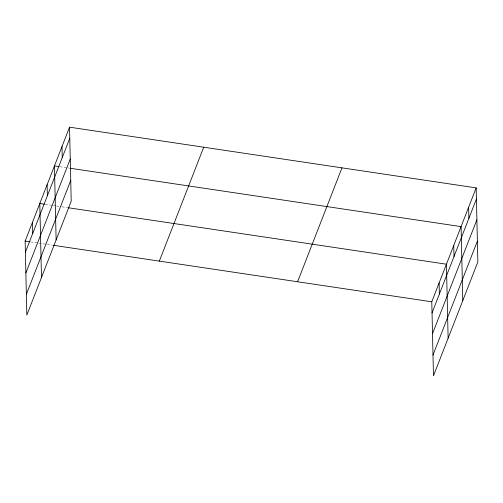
<?xml version="1.0" encoding="UTF-8"?>
<svg xmlns="http://www.w3.org/2000/svg" width="503" height="503" viewBox="0 0 503 503"><rect width="100%" height="100%" fill="white"/><g stroke="black" fill="none" stroke-linecap="round" stroke-linejoin="round"><path stroke-width="0.38" stroke-dasharray="2.52 1.89" d="M59.782 166.7L67.402 167.839M68.169 167.952L69.691 168.178M45.132 204.287L52.758 205.425M53.519 205.545L55.808 205.884M56.569 205.997L58.857 206.337M61.907 206.796L67.245 207.588M30.488 241.88L38.109 243.018M38.876 243.131L46.496 244.269M47.263 244.383L52.595 245.181"/><path stroke-width="0.75" d="M69.533 127.171L71.212 201.2L26.829 315.111L25.15 241.082L69.533 127.171L476.171 187.889L477.85 261.918L433.467 375.829L431.788 301.8L476.171 187.889M25.401 252.166L69.785 138.256M25.873 272.94L70.257 159.03M26.357 294.337L70.741 180.426M159.338 261.12L203.721 147.209M297.6 281.762L341.977 167.851M432.039 312.885L476.423 198.974M432.511 333.659L476.894 219.742M432.995 355.055L477.378 241.144M59.014 166.587L54.443 165.902L56.122 239.931M70.451 168.291L461.081 226.62L462.76 300.649M44.371 204.174L39.794 203.495L41.479 277.518M68.006 207.708L446.431 264.207L448.116 338.236M25.15 241.082L29.727 241.767M53.362 245.294L431.788 301.8M468.626 207.255L468.878 218.34M453.756 245.414L454.008 256.499M439.113 283.007L439.364 294.092M61.988 146.536L62.24 157.621M47.119 184.695L47.37 195.78M32.475 222.288L32.726 233.373"/></g></svg>
